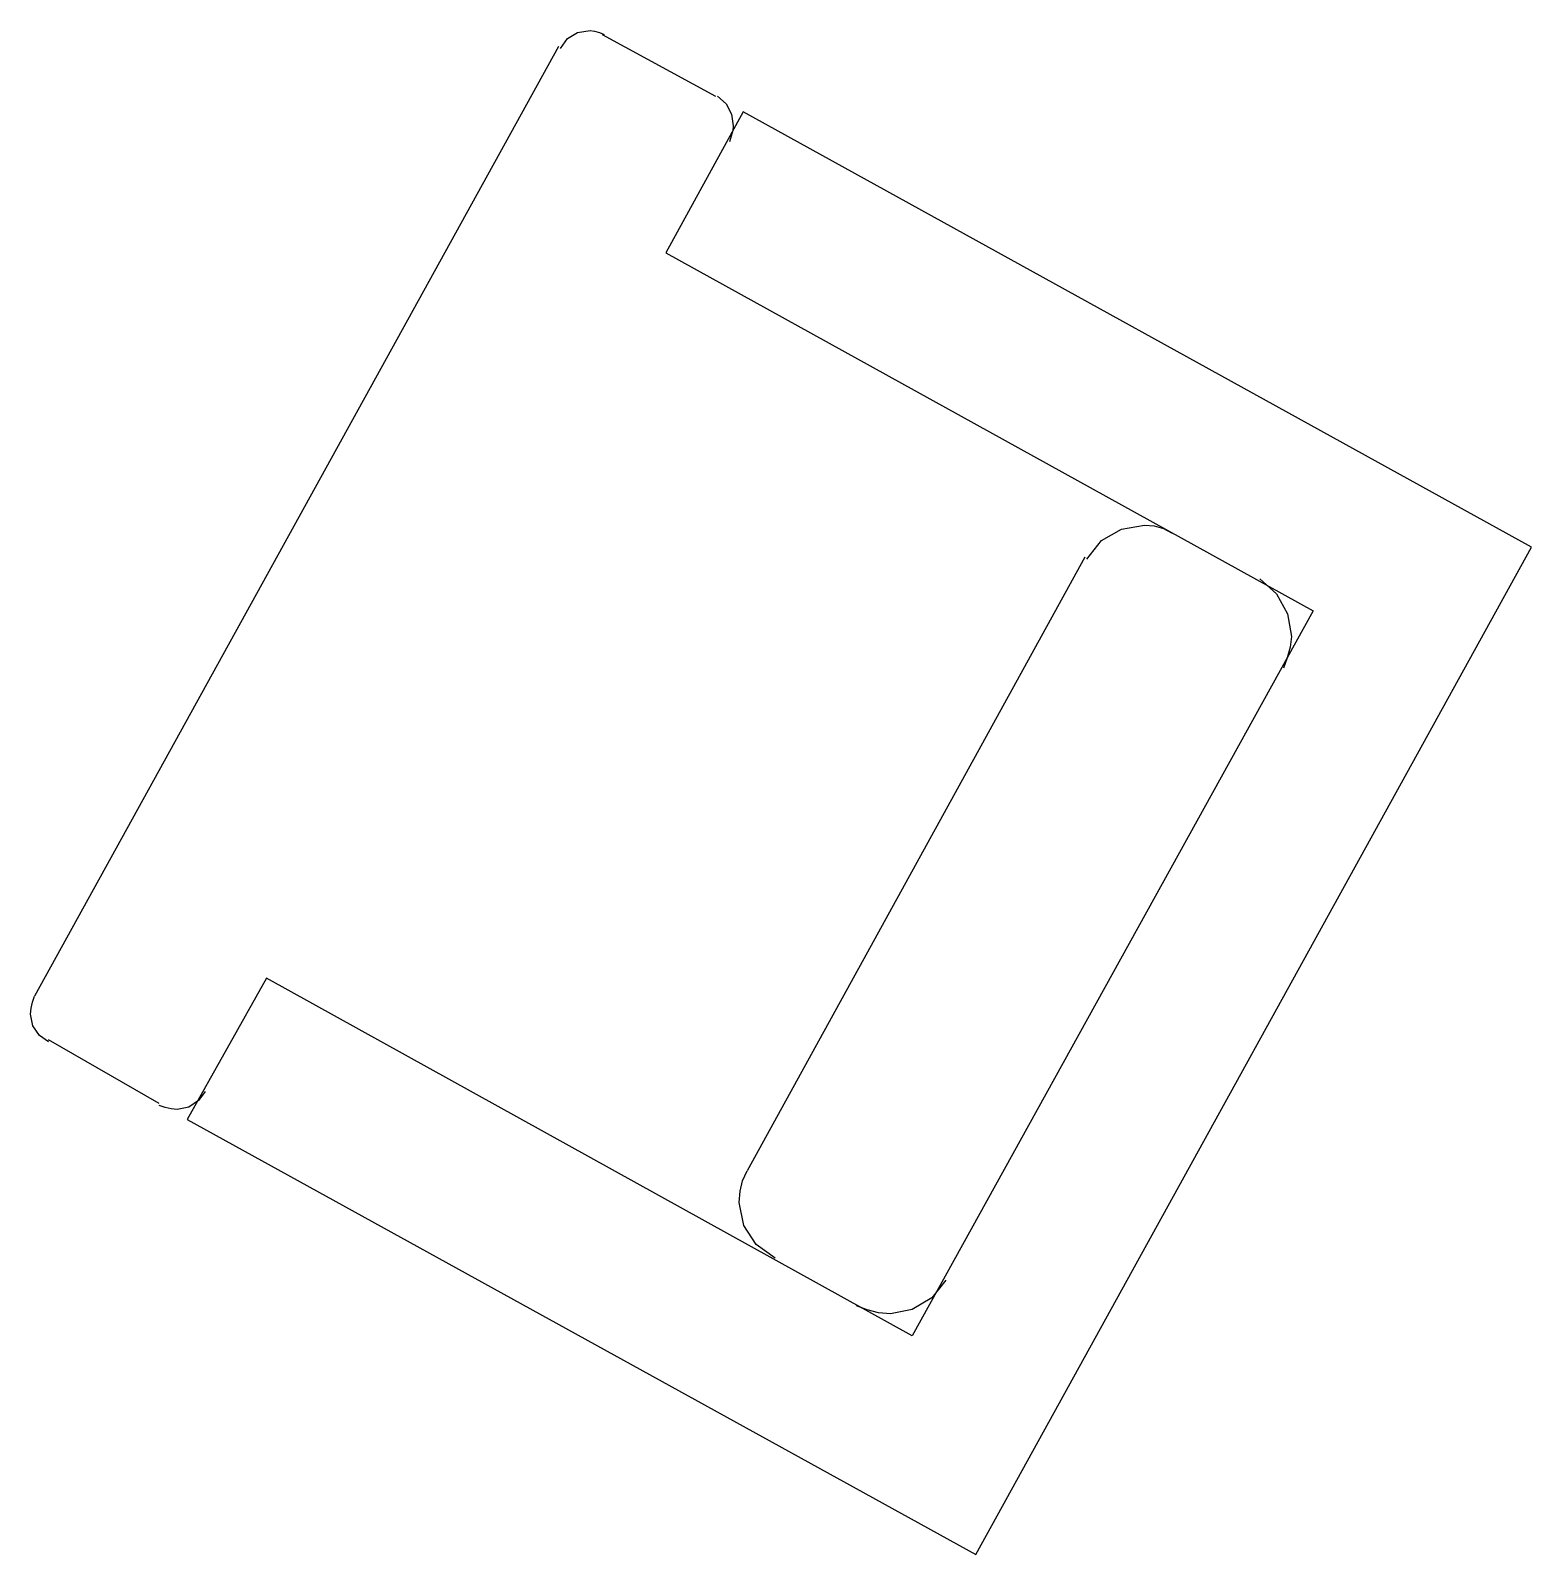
# Model space of a CAD drawing. Header units: inches. Extents: x -10949 to -5554, y -8625 to -6596.
# Drawn here: x -6236.94 to -6194.08, y -7931.99 to -7888.49 of the extents above; entities that cross this region are included whole.
import ezdxf

# ---------------------------------------------------------------- set-up
doc = ezdxf.new("R2010")
doc.units = ezdxf.units.IN
doc.layers.add('HBFurniture', color=165, linetype='Continuous')
doc.layers.add('HBLAYER_1', color=7, linetype='Continuous')

# ---------------------------------------------------------------- blocks, each defined once
blk = doc.blocks.new('set3')
at = {"layer": 'HBLAYER_1', "color": 165, "linetype": 'Continuous'}
for p, q in [((308.3, 101.91), (309.28, 102.06)), ((309.28, 102.06), (309.63, 102.02)), ((309.63, 102.02), (310.02, 101.9)), ((306.96, 100.67), (307.53, 101.44)), ((307.53, 101.44), (308.3, 101.91)), ((310.02, 101.9), (310.37, 101.75)), ((310.21, 101.75), (319.04, 96.96)), ((306.81, 100.82), (266.01, 26.9)), ((319.19, 96.96), (319.86, 96.35)), ((319.86, 96.35), (320.28, 95.55)), ((321.2, 95.72), (315.17, 84.76)), ((320.28, 95.55), (320.43, 94.63)), ((382.59, 61.85), (321.2, 95.72)), ((320.27, 93.85), (320.12, 93.4)), ((320.38, 94.28), (320.27, 93.85)), ((320.43, 94.63), (320.38, 94.28)), ((315.17, 84.76), (365.59, 56.9)), ((349.11, 62.36), (350.65, 63.25)), ((350.65, 63.25), (352.44, 63.55)), ((352.44, 63.55), (353.21, 63.5)), ((353.21, 63.5), (353.94, 63.3)), ((353.94, 63.3), (354.6, 62.93)), ((339.31, -16.56), (382.59, 61.85)), ((347.95, 60.92), (349.11, 62.36)), ((347.79, 61.08), (321.51, 13.31)), ((361.42, 59.37), (362.74, 58.21)), ((362.74, 58.21), (363.59, 56.67)), ((365.59, 56.9), (334.36, 0.46)), ((363.59, 56.67), (363.89, 54.89)), ((363.89, 54.89), (363.8, 54.07)), ((363.8, 54.07), (363.57, 53.23)), ((363.57, 53.23), (363.27, 52.44)), ((284.09, 28.29), (277.89, 17.3)), ((334.36, 0.46), (284.09, 28.29)), ((265.74, 25.97), (265.86, 26.44)), ((265.86, 26.44), (266.01, 26.9)), ((265.7, 25.51), (265.74, 25.97)), ((265.89, 24.6), (265.7, 25.51)), ((266.39, 23.83), (265.89, 24.6)), ((267.09, 23.34), (266.39, 23.83)), ((275.73, 18.54), (267.09, 23.5)), ((279.29, 19.47), (278.79, 18.77)), ((276.19, 18.24), (275.73, 18.39)), ((276.66, 18.12), (276.19, 18.24)), ((277.12, 18.08), (276.66, 18.12)), ((278.03, 18.27), (277.12, 18.08)), ((278.79, 18.77), (278.03, 18.27)), ((277.89, 17.3), (339.31, -16.56)), ((321.15, 12.53), (321.51, 13.31)), ((320.95, 11.72), (321.15, 12.53)), ((320.89, 10.83), (320.95, 11.72)), ((321.24, 9.06), (320.89, 10.83)), ((322.2, 7.56), (321.24, 9.06)), ((323.68, 6.5), (322.2, 7.56)), ((336.99, 4.8), (335.9, 3.43)), ((330.84, 2.49), (330.03, 2.79)), ((331.73, 2.26), (330.84, 2.49)), ((334.36, 2.51), (332.66, 2.17)), ((335.9, 3.43), (334.36, 2.51)), ((332.66, 2.17), (331.73, 2.26))]:
    blk.add_line(p, q, dxfattribs=at)

msp = doc.modelspace()

# ---------------------------------------------------------------- block references
at = {"layer": 'HBFurniture', "linetype": 'Continuous', "xscale": 0.3666666666672225, "yscale": 0.3666666666672225, "zscale": 0.3666666666672225}
msp.add_blockref('set3', (-6334.367, -7925.918), dxfattribs=at)

doc.saveas('drawing.dxf')
